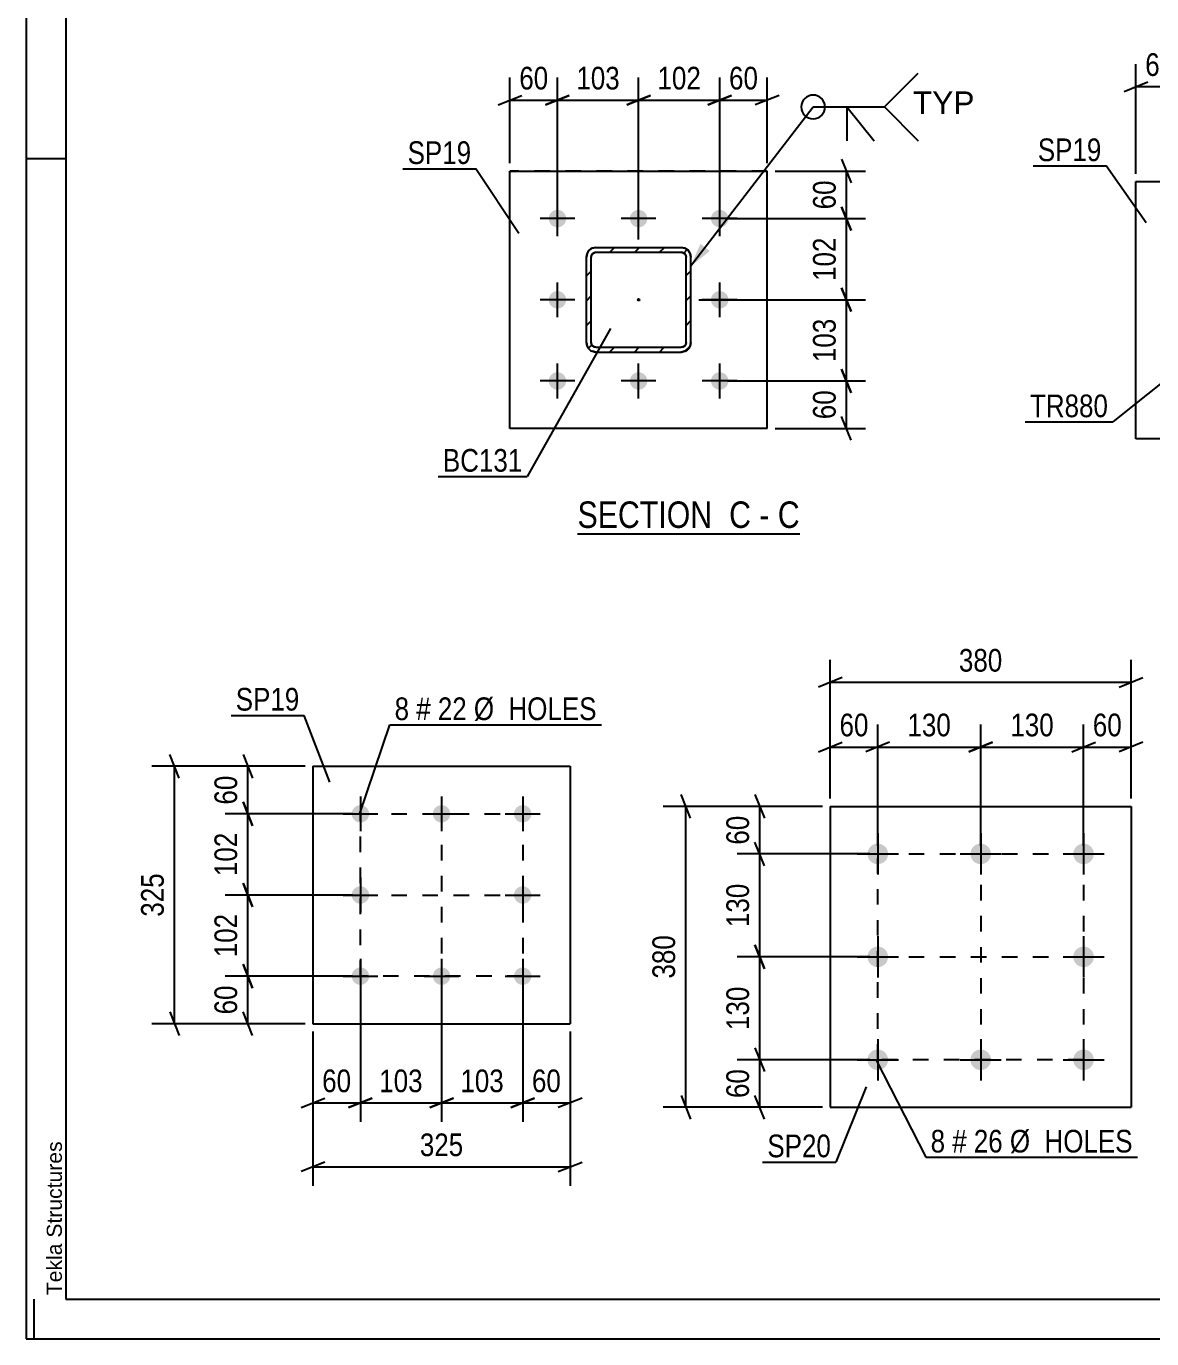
# Model space of a CAD drawing. Header units: millimetres. Extents: x 0 to 841, y 0 to 594.
# Drawn here: x 0 to 142.2, y 0 to 165.8 of the extents above; entities that cross this region are included whole.
import ezdxf

# ---------------------------------------------------------------- set-up
doc = ezdxf.new("R2010")
doc.units = ezdxf.units.MM
doc.linetypes.add('DXK_LINE_DOT2', pattern=[3.9198, 1.9599, -1.9599])
doc.linetypes.add('DXK_LINE_DOT3', pattern=[5.9187, 2.979, -0.9799, 0.9799, -0.9799])
doc.styles.add('Arial', font='ARIAL.TTF', dxfattribs={"height": 0.2})
doc.styles.add('Arial Narrow', font='ARIALN.TTF', dxfattribs={"height": 0.2})

# ---------------------------------------------------------------- blocks, each defined once
blk = doc.blocks.new('Unknown-717033707-1135')
at = {"color": 5, "linetype": 'Continuous'}
for p, q in [((0, 594), (0, 0)), ((5, 589), (5, 5)), ((5, 149), (0, 149)), ((1, 0), (1, 5)), ((5, 5), (836, 5)), ((0, 0), (841, 0))]:
    blk.add_line(p, q, dxfattribs=at)
at = {"color": 174, "linetype": 'Continuous', "style": 'Arial'}
blk.add_text('Tekla Structures', height=1.9102, rotation=90, dxfattribs=at).set_placement((4.5, 5.5))
blk = doc.blocks.new('Unknown-717033707-13 - 4192')
at = {"color": 6, "linetype": 'Continuous'}
blk.add_line((69.65, 101.65), (97.72, 101.65), dxfattribs=at)
at = {"color": 0, "linetype": 'Continuous'}
for points in [[(87.75, 102.4), (87.75, 105.9), (69.65, 105.9), (69.65, 102.4)], [(91.57, 102.4), (91.57, 105.9), (88.8, 105.9), (88.8, 102.4)], [(93.9, 102.4), (93.9, 105.9), (92.62, 105.9), (92.62, 102.4)], [(97.72, 102.4), (97.72, 105.9), (94.95, 105.9), (94.95, 102.4)]]:
    blk.add_wipeout(points, dxfattribs=at)
at = {"color": 7, "linetype": 'Continuous', "style": 'Arial Narrow'}
for s, p in [('SECTION ', (69.65, 102.4)), ('C', (88.8, 102.4)), ('C', (94.95, 102.4)), ('-', (92.62, 102.4))]:
    blk.add_text(s, height=3.34, dxfattribs=at).set_placement(p)
blk = doc.blocks.new('Part-717033707-54329 - 54328')
at = {"color": 2, "linetype": 'Continuous'}
for p, q in [((101.58, 67.23), (101.58, 29.23)), ((101.58, 67.23), (139.58, 67.23)), ((139.58, 67.23), (139.58, 29.23)), ((101.58, 29.23), (139.58, 29.23))]:
    blk.add_line(p, q, dxfattribs=at)
blk = doc.blocks.new('Bolt-717033707-54330 - 54328')
at = {"linetype": 'Continuous'}
for points in [[(107.58, 62.53, -1), (107.58, 59.93, -1)], [(120.58, 62.53, -1), (120.58, 59.93, -1)], [(133.58, 62.53, -1), (133.58, 59.93, -1)], [(107.58, 49.53, -1), (107.58, 46.93, -1)], [(133.58, 49.53, -1), (133.58, 46.93, -1)], [(107.58, 36.53, -1), (107.58, 33.93, -1)], [(120.58, 36.53, -1), (120.58, 33.93, -1)], [(133.58, 36.53, -1), (133.58, 33.93, -1)]]:
    blk.add_hatch(color=1, dxfattribs=at).paths.add_polyline_path(points)
at = {"color": 1, "linetype": 'Continuous'}
for p, q in [((107.58, 63.83), (107.58, 58.63)), ((120.58, 63.83), (120.58, 58.63)), ((133.58, 63.83), (133.58, 58.63)), ((104.98, 61.23), (110.18, 61.23)), ((117.98, 61.23), (123.18, 61.23)), ((130.98, 61.23), (136.18, 61.23)), ((107.58, 50.83), (107.58, 45.63)), ((133.58, 50.83), (133.58, 45.63)), ((104.98, 48.23), (110.18, 48.23)), ((130.98, 48.23), (136.18, 48.23)), ((107.58, 37.83), (107.58, 32.63)), ((120.58, 37.83), (120.58, 32.63)), ((133.58, 37.83), (133.58, 32.63)), ((104.98, 35.23), (110.18, 35.23)), ((117.98, 35.23), (123.18, 35.23)), ((130.98, 35.23), (136.18, 35.23))]:
    blk.add_line(p, q, dxfattribs=at)
blk = doc.blocks.new('Part-717033707-4251 - 4192')
at = {"linetype": 'Continuous'}
h = blk.add_hatch(dxfattribs=at)
h.set_pattern_fill('', scale=0.7, style=0, pattern_type=0)
h.set_pattern_definition([(45, (83.2224, 124.7011), (-1.57154, 1.57154), [])])
h.paths.add_polyline_path([(82.76, 124.61), (83.22, 124.7), (83.61, 124.96), (83.87, 125.35), (83.96, 125.81), (83.96, 136.61), (83.87, 137.07), (83.61, 137.46), (83.22, 137.72), (82.76, 137.81), (71.96, 137.81), (71.5, 137.72), (71.11, 137.46), (70.85, 137.07), (70.76, 136.61), (70.76, 125.81), (70.85, 125.35), (71.11, 124.96), (71.5, 124.7), (71.96, 124.61)])
h.paths.add_polyline_path([(71.96, 125.21), (71.73, 125.26), (71.54, 125.39), (71.41, 125.58), (71.36, 125.81), (71.36, 136.61), (71.41, 136.84), (71.54, 137.03), (71.73, 137.16), (71.96, 137.21), (82.76, 137.21), (82.99, 137.16), (83.19, 137.03), (83.32, 136.84), (83.36, 136.61), (83.36, 125.81), (83.32, 125.58), (83.19, 125.39), (82.99, 125.26), (82.76, 125.21)])
blk.add_hatch(color=30, dxfattribs=at).paths.add_polyline_path([(77.36, 131.11, -1), (77.36, 131.31, -1)])
at = {"color": 7, "linetype": 'DXK_LINE_DOT2'}
for p, q in [((71.5, 137.72), (71.96, 137.81)), ((71.96, 137.81), (82.76, 137.81)), ((82.76, 137.81), (83.22, 137.72)), ((70.76, 136.61), (70.85, 137.07)), ((70.76, 125.81), (70.76, 136.61)), ((71.41, 136.84), (71.36, 136.61)), ((71.36, 125.81), (71.36, 136.61)), ((71.54, 137.03), (71.41, 136.84)), ((71.73, 137.16), (71.54, 137.03)), ((71.96, 137.21), (71.73, 137.16)), ((71.96, 137.21), (82.76, 137.21)), ((82.99, 137.16), (82.76, 137.21)), ((83.19, 137.03), (82.99, 137.16)), ((83.32, 136.84), (83.19, 137.03)), ((83.36, 136.61), (83.32, 136.84)), ((83.36, 125.81), (83.36, 136.61)), ((83.87, 137.07), (83.96, 136.61)), ((83.96, 125.81), (83.96, 136.61)), ((70.85, 125.35), (70.76, 125.81)), ((71.36, 125.81), (71.41, 125.58)), ((71.41, 125.58), (71.54, 125.39)), ((71.96, 124.61), (71.5, 124.7)), ((71.54, 125.39), (71.73, 125.26)), ((71.73, 125.26), (71.96, 125.21)), ((71.96, 125.21), (82.76, 125.21)), ((71.96, 124.61), (82.76, 124.61)), ((82.76, 125.21), (82.99, 125.26)), ((83.22, 124.7), (82.76, 124.61)), ((82.99, 125.26), (83.19, 125.39)), ((83.19, 125.39), (83.32, 125.58)), ((83.32, 125.58), (83.36, 125.81)), ((83.96, 125.81), (83.87, 125.35))]:
    blk.add_line(p, q, dxfattribs=at)
at = {"color": 2, "linetype": 'Continuous'}
for p, q in [((71.96, 137.81), (71.5, 137.72)), ((71.96, 137.81), (82.76, 137.81)), ((83.22, 137.72), (82.76, 137.81)), ((70.85, 137.07), (70.76, 136.61)), ((70.76, 125.81), (70.76, 136.61)), ((71.36, 136.61), (71.41, 136.84)), ((71.36, 125.81), (71.36, 136.61)), ((71.41, 136.84), (71.54, 137.03)), ((71.54, 137.03), (71.73, 137.16)), ((71.73, 137.16), (71.96, 137.21)), ((71.96, 137.21), (82.76, 137.21)), ((82.76, 137.21), (82.99, 137.16)), ((82.99, 137.16), (83.19, 137.03)), ((83.19, 137.03), (83.32, 136.84)), ((83.32, 136.84), (83.36, 136.61)), ((83.36, 125.81), (83.36, 136.61)), ((83.96, 136.61), (83.87, 137.07)), ((83.96, 125.81), (83.96, 136.61)), ((70.76, 125.81), (70.85, 125.35)), ((71.41, 125.58), (71.36, 125.81)), ((71.54, 125.39), (71.41, 125.58)), ((71.5, 124.7), (71.96, 124.61)), ((71.73, 125.26), (71.54, 125.39)), ((71.96, 125.21), (71.73, 125.26)), ((71.96, 125.21), (82.76, 125.21)), ((71.96, 124.61), (82.76, 124.61)), ((82.99, 125.26), (82.76, 125.21)), ((82.76, 124.61), (83.22, 124.7)), ((83.19, 125.39), (82.99, 125.26)), ((83.32, 125.58), (83.19, 125.39)), ((83.36, 125.81), (83.32, 125.58)), ((83.87, 125.35), (83.96, 125.81))]:
    blk.add_line(p, q, dxfattribs=at)
at = {"color": 7, "linetype": 'DXK_LINE_DOT3'}
blk.add_line((77.36, 131.21), (77.36, 131.21), dxfattribs=at)
at = {"color": 30, "linetype": 'DXK_LINE_DOT3'}
blk.add_line((77.36, 131.21), (77.36, 131.21), dxfattribs=at)
at = {"color": 30, "linetype": 'Continuous'}
blk.add_circle((77.36, 131.21), 0.1, dxfattribs=at)
at = {"color": 7, "linetype": 'DXK_LINE_DOT2'}
for centre, start, end in [((71.96, 136.61), 112.5, 157.5), ((82.76, 136.61), 22.5, 67.5), ((71.96, 125.81), 202.5, 247.5), ((82.76, 125.81), 292.5, 337.5)]:
    blk.add_arc(centre, 1.2, start, end, dxfattribs=at)
at = {"color": 2, "linetype": 'Continuous'}
for centre, start, end in [((71.96, 136.61), 112.5, 157.5), ((82.76, 136.61), 22.5, 67.5), ((71.96, 125.81), 202.5, 247.5), ((82.76, 125.81), 292.5, 337.5)]:
    blk.add_arc(centre, 1.2, start, end, dxfattribs=at)
blk = doc.blocks.new('Bolt-717033707-4274 - 4192')
at = {"linetype": 'Continuous'}
for points in [[(67.11, 140.36, -1), (67.11, 142.56, -1)], [(77.36, 140.36, -1), (77.36, 142.56, -1)], [(87.61, 140.36, -1), (87.61, 142.56, -1)], [(67.11, 130.11, -1), (67.11, 132.31, -1)], [(87.61, 130.11, -1), (87.61, 132.31, -1)], [(67.11, 119.86, -1), (67.11, 122.06, -1)], [(77.36, 119.86, -1), (77.36, 122.06, -1)], [(87.61, 119.86, -1), (87.61, 122.06, -1)]]:
    blk.add_hatch(color=1, dxfattribs=at).paths.add_polyline_path(points)
at = {"color": 1, "linetype": 'Continuous'}
for p, q in [((67.11, 139.26), (67.11, 143.66)), ((77.36, 139.26), (77.36, 143.66)), ((87.61, 139.26), (87.61, 143.66)), ((69.31, 141.46), (64.91, 141.46)), ((79.56, 141.46), (75.16, 141.46)), ((89.81, 141.46), (85.41, 141.46)), ((67.11, 129.01), (67.11, 133.41)), ((87.61, 129.01), (87.61, 133.41)), ((69.31, 131.21), (64.91, 131.21)), ((89.81, 131.21), (85.41, 131.21)), ((67.11, 118.76), (67.11, 123.16)), ((77.36, 118.76), (77.36, 123.16)), ((87.61, 118.76), (87.61, 123.16)), ((69.31, 120.96), (64.91, 120.96)), ((79.56, 120.96), (75.16, 120.96)), ((89.81, 120.96), (85.41, 120.96))]:
    blk.add_line(p, q, dxfattribs=at)
blk = doc.blocks.new('Part-717033707-4280 - 4192')
at = {"color": 2, "linetype": 'Continuous'}
for p, q in [((61.11, 147.46), (93.61, 147.46)), ((61.11, 114.96), (61.11, 147.46)), ((93.61, 114.96), (93.61, 147.46)), ((93.61, 114.96), (61.11, 114.96))]:
    blk.add_line(p, q, dxfattribs=at)
at = {"color": 7, "linetype": 'DXK_LINE_DOT2'}
for p, q in [((93.61, 147.46), (61.11, 147.46)), ((93.61, 114.96), (61.11, 114.96))]:
    blk.add_line(p, q, dxfattribs=at)
blk = doc.blocks.new('Part-717033707-4383 - 4329')
at = {"color": 2, "linetype": 'Continuous'}
for p, q in [((140.2, 113.63), (140.2, 146.13)), ((140.2, 146.13), (172.7, 146.13)), ((172.7, 146.13), (172.7, 113.63)), ((172.7, 113.63), (140.2, 113.63))]:
    blk.add_line(p, q, dxfattribs=at)
blk = doc.blocks.new('Bolt-717033707-54267 - 54265')
at = {"linetype": 'Continuous'}
for points in [[(42.22, 67.39, -1), (42.22, 65.19, -1)], [(52.47, 67.39, -1), (52.47, 65.19, -1)], [(62.72, 67.39, -1), (62.72, 65.19, -1)], [(42.22, 57.14, -1), (42.22, 54.94, -1)], [(62.72, 57.14, -1), (62.72, 54.94, -1)], [(42.22, 46.89, -1), (42.22, 44.69, -1)], [(52.47, 46.89, -1), (52.47, 44.69, -1)], [(62.72, 46.89, -1), (62.72, 44.69, -1)]]:
    blk.add_hatch(color=1, dxfattribs=at).paths.add_polyline_path(points)
at = {"color": 1, "linetype": 'Continuous'}
for p, q in [((42.22, 68.49), (42.22, 64.09)), ((52.47, 68.49), (52.47, 64.09)), ((62.72, 68.49), (62.72, 64.09)), ((40.02, 66.29), (44.42, 66.29)), ((50.27, 66.29), (54.67, 66.29)), ((60.52, 66.29), (64.92, 66.29)), ((42.22, 58.24), (42.22, 53.84)), ((62.72, 58.24), (62.72, 53.84)), ((40.02, 56.04), (44.42, 56.04)), ((60.52, 56.04), (64.92, 56.04)), ((42.22, 47.99), (42.22, 43.59)), ((52.47, 47.99), (52.47, 43.59)), ((62.72, 47.99), (62.72, 43.59)), ((40.02, 45.79), (44.42, 45.79)), ((50.27, 45.79), (54.67, 45.79)), ((60.52, 45.79), (64.92, 45.79))]:
    blk.add_line(p, q, dxfattribs=at)
blk = doc.blocks.new('Part-717033707-54266 - 54265')
at = {"color": 2, "linetype": 'Continuous'}
for p, q in [((36.22, 72.29), (36.22, 39.79)), ((36.22, 72.29), (68.72, 72.29)), ((68.72, 72.29), (68.72, 39.79)), ((36.22, 39.79), (68.72, 39.79))]:
    blk.add_line(p, q, dxfattribs=at)
blk = doc.blocks.new('Rectangle-717033707-55274 - 54328')
at = {"color": 1, "linetype": 'DXK_LINE_DOT2'}
blk.add_lwpolyline([(107.58, 61.23), (133.58, 61.23), (133.58, 35.23), (107.58, 35.23), (107.58, 61.23)], close=True, dxfattribs=at)
blk = doc.blocks.new('Rectangle-717033707-55264 - 54265')
at = {"color": 1, "linetype": 'DXK_LINE_DOT2'}
blk.add_lwpolyline([(42.22, 66.29), (62.72, 66.29), (62.72, 45.79), (42.22, 45.79), (42.22, 66.29)], close=True, dxfattribs=at)
blk = doc.blocks.new('Line-717033707-55298 - 54328')
at = {"color": 1, "linetype": 'DXK_LINE_DOT2'}
blk.add_line((107.58, 48.23), (133.58, 48.23), dxfattribs=at)
blk = doc.blocks.new('Line-717033707-55284 - 54265')
at = {"color": 1, "linetype": 'DXK_LINE_DOT2'}
blk.add_line((42.22, 56.04), (62.72, 56.04), dxfattribs=at)
blk = doc.blocks.new('Line-717033707-55305 - 54328')
at = {"color": 1, "linetype": 'DXK_LINE_DOT2'}
blk.add_line((120.58, 61.23), (120.58, 35.23), dxfattribs=at)
blk = doc.blocks.new('Line-717033707-55291 - 54265')
at = {"color": 1, "linetype": 'DXK_LINE_DOT2'}
blk.add_line((52.47, 66.29), (52.47, 45.79), dxfattribs=at)
blk = doc.blocks.new('StraightDimension-717033707-54564 - 54328')
at = {"color": 7, "linetype": 'Continuous'}
for p, q in [((92.06, 68.73), (93.26, 65.73)), ((100.58, 67.23), (89.81, 67.23)), ((92.66, 61.23), (92.66, 67.23)), ((93.26, 59.73), (92.06, 62.73)), ((106.58, 61.23), (89.81, 61.23))]:
    blk.add_line(p, q, dxfattribs=at)
at = {"color": 0}
blk.add_wipeout([(91.91, 66.66), (87.71, 66.66), (87.71, 61.8), (91.91, 61.8)], dxfattribs=at)
at = {"color": 3, "style": 'Arial Narrow'}
blk.add_text('60', height=2.863, rotation=90.0002, dxfattribs=at).set_placement((91.31, 62.4))
blk = doc.blocks.new('StraightDimension-717033707-54565 - 54328')
at = {"color": 7, "linetype": 'Continuous'}
for p, q in [((93.26, 59.73), (92.06, 62.73)), ((106.58, 61.23), (89.81, 61.23)), ((92.66, 48.23), (92.66, 61.23)), ((92.06, 49.73), (93.26, 46.73)), ((106.58, 48.23), (89.81, 48.23))]:
    blk.add_line(p, q, dxfattribs=at)
at = {"color": 0}
blk.add_wipeout([(91.91, 58.07), (87.71, 58.07), (87.71, 51.39), (91.91, 51.39)], dxfattribs=at)
at = {"color": 3, "style": 'Arial Narrow'}
blk.add_text('130', height=2.863, rotation=90.0002, dxfattribs=at).set_placement((91.31, 51.99))
blk = doc.blocks.new('StraightDimension-717033707-54566 - 54328')
at = {"color": 7, "linetype": 'Continuous'}
for p, q in [((93.26, 46.73), (92.06, 49.73)), ((106.58, 48.23), (89.81, 48.23)), ((92.66, 35.23), (92.66, 48.23)), ((92.06, 36.73), (93.26, 33.73)), ((106.58, 35.23), (89.81, 35.23))]:
    blk.add_line(p, q, dxfattribs=at)
at = {"color": 0}
blk.add_wipeout([(91.91, 45.07), (87.71, 45.07), (87.71, 38.39), (91.91, 38.39)], dxfattribs=at)
at = {"color": 3, "style": 'Arial Narrow'}
blk.add_text('130', height=2.863, rotation=90.0002, dxfattribs=at).set_placement((91.31, 38.99))
blk = doc.blocks.new('StraightDimension-717033707-54567 - 54328')
at = {"color": 7, "linetype": 'Continuous'}
for p, q in [((92.06, 36.73), (93.26, 33.73)), ((106.58, 35.23), (89.81, 35.23)), ((92.66, 29.23), (92.66, 35.23)), ((93.26, 27.73), (92.06, 30.73)), ((100.58, 29.23), (89.81, 29.23))]:
    blk.add_line(p, q, dxfattribs=at)
at = {"color": 0}
blk.add_wipeout([(91.91, 34.66), (87.71, 34.66), (87.71, 29.8), (91.91, 29.8)], dxfattribs=at)
at = {"color": 3, "style": 'Arial Narrow'}
blk.add_text('60', height=2.863, rotation=90.0002, dxfattribs=at).set_placement((91.31, 30.4))
blk = doc.blocks.new('StraightDimension-717033707-54580 - 54328')
at = {"color": 7, "linetype": 'Continuous'}
for p, q in [((83.92, 65.73), (82.72, 68.73)), ((100.58, 67.23), (80.47, 67.23)), ((83.32, 29.23), (83.32, 67.23)), ((82.72, 30.73), (83.92, 27.73)), ((100.58, 29.23), (80.47, 29.23))]:
    blk.add_line(p, q, dxfattribs=at)
at = {"color": 0}
blk.add_wipeout([(82.57, 51.57), (78.37, 51.57), (78.37, 44.89), (82.57, 44.89)], dxfattribs=at)
at = {"color": 3, "style": 'Arial Narrow'}
blk.add_text('380', height=2.863, rotation=90.0002, dxfattribs=at).set_placement((81.97, 45.49))
blk = doc.blocks.new('StraightDimension-717033707-54584 - 54328')
at = {"color": 7, "linetype": 'Continuous'}
for p, q in [((133.58, 62.23), (133.58, 77.58)), ((139.58, 68.23), (139.58, 77.58)), ((132.08, 74.13), (135.08, 75.33)), ((133.58, 74.73), (139.58, 74.73)), ((141.08, 75.33), (138.08, 74.13))]:
    blk.add_line(p, q, dxfattribs=at)
at = {"color": 0}
blk.add_wipeout([(139, 75.48), (139, 79.68), (134.15, 79.68), (134.15, 75.48)], dxfattribs=at)
at = {"color": 3, "style": 'Arial Narrow'}
blk.add_text('60', height=2.863, dxfattribs=at).set_placement((134.75, 76.08))
blk = doc.blocks.new('StraightDimension-717033707-54585 - 54328')
at = {"color": 7, "linetype": 'Continuous'}
for p, q in [((120.58, 62.23), (120.58, 77.58)), ((133.58, 62.23), (133.58, 77.58)), ((122.08, 75.33), (119.08, 74.13)), ((120.58, 74.73), (133.58, 74.73)), ((132.08, 74.13), (135.08, 75.33))]:
    blk.add_line(p, q, dxfattribs=at)
at = {"color": 0}
blk.add_wipeout([(130.42, 75.48), (130.42, 79.68), (123.73, 79.68), (123.73, 75.48)], dxfattribs=at)
at = {"color": 3, "style": 'Arial Narrow'}
blk.add_text('130', height=2.863, dxfattribs=at).set_placement((124.33, 76.08))
blk = doc.blocks.new('StraightDimension-717033707-54586 - 54328')
at = {"color": 7, "linetype": 'Continuous'}
for p, q in [((107.58, 62.23), (107.58, 77.58)), ((120.58, 62.23), (120.58, 77.58)), ((109.08, 75.33), (106.08, 74.13)), ((107.58, 74.73), (120.58, 74.73)), ((119.08, 74.13), (122.08, 75.33))]:
    blk.add_line(p, q, dxfattribs=at)
at = {"color": 0}
blk.add_wipeout([(117.42, 75.48), (117.42, 79.68), (110.73, 79.68), (110.73, 75.48)], dxfattribs=at)
at = {"color": 3, "style": 'Arial Narrow'}
blk.add_text('130', height=2.863, dxfattribs=at).set_placement((111.33, 76.08))
blk = doc.blocks.new('StraightDimension-717033707-54587 - 54328')
at = {"color": 7, "linetype": 'Continuous'}
for p, q in [((101.58, 68.23), (101.58, 77.58)), ((107.58, 62.23), (107.58, 77.58)), ((100.08, 74.13), (103.08, 75.33)), ((101.58, 74.73), (107.58, 74.73)), ((109.08, 75.33), (106.08, 74.13))]:
    blk.add_line(p, q, dxfattribs=at)
at = {"color": 0}
blk.add_wipeout([(107, 75.48), (107, 79.68), (102.15, 79.68), (102.15, 75.48)], dxfattribs=at)
at = {"color": 3, "style": 'Arial Narrow'}
blk.add_text('60', height=2.863, dxfattribs=at).set_placement((102.75, 76.08))
blk = doc.blocks.new('StraightDimension-717033707-54600 - 54328')
at = {"color": 7, "linetype": 'Continuous'}
for p, q in [((101.58, 68.23), (101.58, 85.75)), ((139.58, 68.23), (139.58, 85.75)), ((103.08, 83.5), (100.08, 82.3)), ((101.58, 82.9), (139.58, 82.9)), ((138.08, 82.3), (141.08, 83.5))]:
    blk.add_line(p, q, dxfattribs=at)
at = {"color": 0}
blk.add_wipeout([(123.92, 83.65), (123.92, 87.85), (117.23, 87.85), (117.23, 83.65)], dxfattribs=at)
at = {"color": 3, "style": 'Arial Narrow'}
blk.add_text('380', height=2.863, dxfattribs=at).set_placement((117.83, 84.25))
blk = doc.blocks.new('StraightDimension-717033707-53362 - 4192')
at = {"color": 7, "linetype": 'Continuous'}
for p, q in [((77.36, 138.81), (77.36, 159.27)), ((87.61, 142.46), (87.61, 159.27)), ((75.86, 155.82), (78.86, 157.02)), ((77.36, 156.42), (87.61, 156.42)), ((89.11, 157.02), (86.11, 155.82))]:
    blk.add_line(p, q, dxfattribs=at)
at = {"color": 0}
blk.add_wipeout([(85.83, 157.17), (85.83, 161.37), (79.15, 161.37), (79.15, 157.17)], dxfattribs=at)
at = {"color": 3, "style": 'Arial Narrow'}
blk.add_text('102', height=2.863, dxfattribs=at).set_placement((79.75, 157.77))
blk = doc.blocks.new('StraightDimension-717033707-53364 - 4192')
at = {"color": 7, "linetype": 'Continuous'}
for p, q in [((61.11, 148.46), (61.11, 159.27)), ((67.11, 142.46), (67.11, 159.27)), ((59.61, 155.82), (62.61, 157.02)), ((61.11, 156.42), (67.11, 156.42)), ((68.61, 157.02), (65.61, 155.82))]:
    blk.add_line(p, q, dxfattribs=at)
at = {"color": 0}
blk.add_wipeout([(66.54, 157.17), (66.54, 161.37), (61.69, 161.37), (61.69, 157.17)], dxfattribs=at)
at = {"color": 3, "style": 'Arial Narrow'}
blk.add_text('60', height=2.863, dxfattribs=at).set_placement((62.29, 157.77))
blk = doc.blocks.new('StraightDimension-717033707-53361 - 4192')
at = {"color": 7, "linetype": 'Continuous'}
for p, q in [((87.61, 142.46), (87.61, 159.27)), ((93.61, 148.46), (93.61, 159.27)), ((86.11, 155.82), (89.11, 157.02)), ((87.61, 156.42), (93.61, 156.42)), ((95.11, 157.02), (92.11, 155.82))]:
    blk.add_line(p, q, dxfattribs=at)
at = {"color": 0}
blk.add_wipeout([(93.04, 157.17), (93.04, 161.37), (88.19, 161.37), (88.19, 157.17)], dxfattribs=at)
at = {"color": 3, "style": 'Arial Narrow'}
blk.add_text('60', height=2.863, dxfattribs=at).set_placement((88.79, 157.77))
blk = doc.blocks.new('StraightDimension-717033707-53363 - 4192')
at = {"color": 7, "linetype": 'Continuous'}
for p, q in [((67.11, 142.46), (67.11, 159.27)), ((77.36, 138.81), (77.36, 159.27)), ((65.61, 155.82), (68.61, 157.02)), ((67.11, 156.42), (77.36, 156.42)), ((78.86, 157.02), (75.86, 155.82))]:
    blk.add_line(p, q, dxfattribs=at)
at = {"color": 0}
blk.add_wipeout([(75.58, 157.17), (75.58, 161.37), (68.9, 161.37), (68.9, 157.17)], dxfattribs=at)
at = {"color": 3, "style": 'Arial Narrow'}
blk.add_text('103', height=2.863, dxfattribs=at).set_placement((69.5, 157.77))
blk = doc.blocks.new('StraightDimension-717033707-53408 - 4192')
at = {"color": 7, "linetype": 'Continuous'}
for p, q in [((103.01, 148.96), (104.21, 145.96)), ((94.61, 147.46), (106.01, 147.46)), ((103.61, 141.46), (103.61, 147.46)), ((104.21, 139.96), (103.01, 142.96)), ((88.61, 141.46), (106.01, 141.46))]:
    blk.add_line(p, q, dxfattribs=at)
at = {"color": 0}
blk.add_wipeout([(102.86, 146.89), (98.66, 146.89), (98.66, 142.03), (102.86, 142.03)], dxfattribs=at)
at = {"color": 3, "style": 'Arial Narrow'}
blk.add_text('60', height=2.863, rotation=90.0002, dxfattribs=at).set_placement((102.26, 142.63))
blk = doc.blocks.new('StraightDimension-717033707-53409 - 4192')
at = {"color": 7, "linetype": 'Continuous'}
for p, q in [((103.01, 142.96), (104.21, 139.96)), ((88.61, 141.46), (106.01, 141.46)), ((103.61, 131.21), (103.61, 141.46)), ((104.21, 129.71), (103.01, 132.71)), ((84.96, 131.21), (106.01, 131.21))]:
    blk.add_line(p, q, dxfattribs=at)
at = {"color": 0}
blk.add_wipeout([(102.86, 139.68), (98.66, 139.68), (98.66, 132.99), (102.86, 132.99)], dxfattribs=at)
at = {"color": 3, "style": 'Arial Narrow'}
blk.add_text('102', height=2.863, rotation=90.0002, dxfattribs=at).set_placement((102.26, 133.59))
blk = doc.blocks.new('StraightDimension-717033707-53410 - 4192')
at = {"color": 7, "linetype": 'Continuous'}
for p, q in [((103.01, 132.71), (104.21, 129.71)), ((84.96, 131.21), (106.01, 131.21)), ((103.61, 120.96), (103.61, 131.21)), ((104.21, 119.46), (103.01, 122.46)), ((88.61, 120.96), (106.01, 120.96))]:
    blk.add_line(p, q, dxfattribs=at)
at = {"color": 0}
blk.add_wipeout([(102.86, 129.43), (98.66, 129.43), (98.66, 122.74), (102.86, 122.74)], dxfattribs=at)
at = {"color": 3, "style": 'Arial Narrow'}
blk.add_text('103', height=2.863, rotation=90.0002, dxfattribs=at).set_placement((102.26, 123.34))
blk = doc.blocks.new('StraightDimension-717033707-53411 - 4192')
at = {"color": 7, "linetype": 'Continuous'}
for p, q in [((103.01, 122.46), (104.21, 119.46)), ((88.61, 120.96), (106.01, 120.96)), ((103.61, 114.96), (103.61, 120.96)), ((104.21, 113.46), (103.01, 116.46)), ((94.61, 114.96), (106.01, 114.96))]:
    blk.add_line(p, q, dxfattribs=at)
at = {"color": 0}
blk.add_wipeout([(102.86, 120.39), (98.66, 120.39), (98.66, 115.53), (102.86, 115.53)], dxfattribs=at)
at = {"color": 3, "style": 'Arial Narrow'}
blk.add_text('60', height=2.863, rotation=90.0002, dxfattribs=at).set_placement((102.26, 116.13))
blk = doc.blocks.new('StraightDimension-717033707-53277 - 4329')
at = {"color": 7, "linetype": 'Continuous'}
for p, q in [((140.2, 147.13), (140.2, 160.98)), ((146.2, 141.13), (146.2, 160.98)), ((138.7, 157.53), (141.7, 158.73)), ((140.2, 158.13), (146.2, 158.13)), ((147.7, 158.73), (144.7, 157.53))]:
    blk.add_line(p, q, dxfattribs=at)
at = {"color": 0}
blk.add_wipeout([(145.62, 158.88), (145.62, 163.08), (140.77, 163.08), (140.77, 158.88)], dxfattribs=at)
at = {"color": 3, "style": 'Arial Narrow'}
blk.add_text('60', height=2.863, dxfattribs=at).set_placement((141.37, 159.48))
blk = doc.blocks.new('StraightDimension-717033707-54476 - 54265')
at = {"color": 7, "linetype": 'Continuous'}
for p, q in [((27.39, 73.79), (28.59, 70.79)), ((35.22, 72.29), (25.14, 72.29)), ((27.99, 66.29), (27.99, 72.29)), ((28.59, 64.79), (27.39, 67.79)), ((41.22, 66.29), (25.14, 66.29))]:
    blk.add_line(p, q, dxfattribs=at)
at = {"color": 0}
blk.add_wipeout([(27.24, 71.72), (23.04, 71.72), (23.04, 66.86), (27.24, 66.86)], dxfattribs=at)
at = {"color": 3, "style": 'Arial Narrow'}
blk.add_text('60', height=2.863, rotation=90.0002, dxfattribs=at).set_placement((26.64, 67.46))
blk = doc.blocks.new('StraightDimension-717033707-54477 - 54265')
at = {"color": 7, "linetype": 'Continuous'}
for p, q in [((27.39, 67.79), (28.59, 64.79)), ((41.22, 66.29), (25.14, 66.29)), ((27.99, 56.04), (27.99, 66.29)), ((28.59, 54.54), (27.39, 57.54)), ((41.22, 56.04), (25.14, 56.04))]:
    blk.add_line(p, q, dxfattribs=at)
at = {"color": 0}
blk.add_wipeout([(27.24, 64.51), (23.04, 64.51), (23.04, 57.83), (27.24, 57.83)], dxfattribs=at)
at = {"color": 3, "style": 'Arial Narrow'}
blk.add_text('102', height=2.863, rotation=90.0002, dxfattribs=at).set_placement((26.64, 58.43))
blk = doc.blocks.new('StraightDimension-717033707-54478 - 54265')
at = {"color": 7, "linetype": 'Continuous'}
for p, q in [((27.39, 57.54), (28.59, 54.54)), ((41.22, 56.04), (25.14, 56.04)), ((27.99, 45.79), (27.99, 56.04)), ((28.59, 44.29), (27.39, 47.29)), ((41.22, 45.79), (25.14, 45.79))]:
    blk.add_line(p, q, dxfattribs=at)
at = {"color": 0}
blk.add_wipeout([(27.24, 54.26), (23.04, 54.26), (23.04, 47.58), (27.24, 47.58)], dxfattribs=at)
at = {"color": 3, "style": 'Arial Narrow'}
blk.add_text('102', height=2.863, rotation=90.0002, dxfattribs=at).set_placement((26.64, 48.18))
blk = doc.blocks.new('StraightDimension-717033707-54479 - 54265')
at = {"color": 7, "linetype": 'Continuous'}
for p, q in [((27.39, 47.29), (28.59, 44.29)), ((41.22, 45.79), (25.14, 45.79)), ((27.99, 39.79), (27.99, 45.79)), ((35.22, 39.79), (25.14, 39.79)), ((28.59, 38.29), (27.39, 41.29))]:
    blk.add_line(p, q, dxfattribs=at)
at = {"color": 0}
blk.add_wipeout([(27.24, 45.22), (23.04, 45.22), (23.04, 40.36), (27.24, 40.36)], dxfattribs=at)
at = {"color": 3, "style": 'Arial Narrow'}
blk.add_text('60', height=2.863, rotation=90.0002, dxfattribs=at).set_placement((26.64, 40.96))
blk = doc.blocks.new('StraightDimension-717033707-54492 - 54265')
at = {"color": 7, "linetype": 'Continuous'}
for p, q in [((19.32, 70.79), (18.12, 73.79)), ((35.22, 72.29), (15.87, 72.29)), ((18.72, 39.79), (18.72, 72.29)), ((35.22, 39.79), (15.87, 39.79)), ((18.12, 41.29), (19.32, 38.29))]:
    blk.add_line(p, q, dxfattribs=at)
at = {"color": 0}
blk.add_wipeout([(17.97, 59.38), (13.77, 59.38), (13.77, 52.7), (17.97, 52.7)], dxfattribs=at)
at = {"color": 3, "style": 'Arial Narrow'}
blk.add_text('325', height=2.863, rotation=90.0002, dxfattribs=at).set_placement((17.37, 53.3))
blk = doc.blocks.new('StraightDimension-717033707-54496 - 54265')
at = {"color": 7, "linetype": 'Continuous'}
for p, q in [((62.72, 44.79), (62.72, 27.39)), ((68.72, 38.79), (68.72, 27.39)), ((61.22, 29.19), (64.22, 30.39)), ((70.22, 30.39), (67.22, 29.19)), ((62.72, 29.79), (68.72, 29.79))]:
    blk.add_line(p, q, dxfattribs=at)
at = {"color": 0}
blk.add_wipeout([(68.15, 30.54), (68.15, 34.74), (63.29, 34.74), (63.29, 30.54)], dxfattribs=at)
at = {"color": 3, "style": 'Arial Narrow'}
blk.add_text('60', height=2.863, dxfattribs=at).set_placement((63.89, 31.14))
blk = doc.blocks.new('StraightDimension-717033707-54497 - 54265')
at = {"color": 7, "linetype": 'Continuous'}
for p, q in [((52.47, 44.79), (52.47, 27.39)), ((62.72, 44.79), (62.72, 27.39)), ((50.97, 29.19), (53.97, 30.39)), ((64.22, 30.39), (61.22, 29.19)), ((52.47, 29.79), (62.72, 29.79))]:
    blk.add_line(p, q, dxfattribs=at)
at = {"color": 0}
blk.add_wipeout([(60.94, 30.54), (60.94, 34.74), (54.25, 34.74), (54.25, 30.54)], dxfattribs=at)
at = {"color": 3, "style": 'Arial Narrow'}
blk.add_text('103', height=2.863, dxfattribs=at).set_placement((54.85, 31.14))
blk = doc.blocks.new('StraightDimension-717033707-54498 - 54265')
at = {"color": 7, "linetype": 'Continuous'}
for p, q in [((42.22, 44.79), (42.22, 27.39)), ((52.47, 44.79), (52.47, 27.39)), ((40.72, 29.19), (43.72, 30.39)), ((53.97, 30.39), (50.97, 29.19)), ((42.22, 29.79), (52.47, 29.79))]:
    blk.add_line(p, q, dxfattribs=at)
at = {"color": 0}
blk.add_wipeout([(50.69, 30.54), (50.69, 34.74), (44, 34.74), (44, 30.54)], dxfattribs=at)
at = {"color": 3, "style": 'Arial Narrow'}
blk.add_text('103', height=2.863, dxfattribs=at).set_placement((44.6, 31.14))
blk = doc.blocks.new('StraightDimension-717033707-54499 - 54265')
at = {"color": 7, "linetype": 'Continuous'}
for p, q in [((42.22, 44.79), (42.22, 27.39)), ((36.22, 38.79), (36.22, 27.39)), ((34.72, 29.19), (37.72, 30.39)), ((43.72, 30.39), (40.72, 29.19)), ((36.22, 29.79), (42.22, 29.79))]:
    blk.add_line(p, q, dxfattribs=at)
at = {"color": 0}
blk.add_wipeout([(41.65, 30.54), (41.65, 34.74), (36.79, 34.74), (36.79, 30.54)], dxfattribs=at)
at = {"color": 3, "style": 'Arial Narrow'}
blk.add_text('60', height=2.863, dxfattribs=at).set_placement((37.39, 31.14))
blk = doc.blocks.new('StraightDimension-717033707-54512 - 54265')
at = {"color": 7, "linetype": 'Continuous'}
for p, q in [((36.22, 38.79), (36.22, 19.31)), ((68.72, 38.79), (68.72, 19.31)), ((37.72, 22.31), (34.72, 21.11)), ((36.22, 21.71), (68.72, 21.71)), ((67.22, 21.11), (70.22, 22.31))]:
    blk.add_line(p, q, dxfattribs=at)
at = {"color": 0}
blk.add_wipeout([(55.81, 22.46), (55.81, 26.66), (49.13, 26.66), (49.13, 22.46)], dxfattribs=at)
at = {"color": 3, "style": 'Arial Narrow'}
blk.add_text('325', height=2.863, dxfattribs=at).set_placement((49.73, 23.06))
blk = doc.blocks.new('Mark-717033707-54676 - 54328')
at = {"color": 0}
blk.add_wipeout([(101.66, 22.92), (101.66, 25.92), (93.63, 25.92), (93.63, 22.92)], dxfattribs=at)
blk.add_wipeout([(101.66, 22.92), (101.66, 25.92), (93.63, 25.92), (93.63, 22.92)], dxfattribs=at)
at = {"color": 30, "linetype": 'Continuous'}
for p in [(106.11, 31.8), (93.03, 22.32)]:
    blk.add_line(p, (102.26, 22.32), dxfattribs=at)
at = {"color": 3, "style": 'Arial Narrow'}
blk.add_text('SP20', height=2.863, dxfattribs=at).set_placement((93.63, 22.92))
blk = doc.blocks.new('Mark-717033707-54679 - 54328')
at = {"color": 0}
for points in [[(116.09, 23.52), (116.09, 26.52), (114.26, 26.52), (114.26, 23.52)], [(118.81, 23.52), (118.81, 26.52), (116.99, 26.52), (116.99, 23.52)], [(123.37, 23.52), (123.37, 26.52), (119.71, 26.52), (119.71, 23.52)], [(139.8, 23.52), (139.8, 26.52), (124.27, 26.52), (124.27, 23.52)]]:
    blk.add_wipeout(points, dxfattribs=at)
for points in [[(116.09, 23.52), (116.09, 26.52), (114.26, 26.52), (114.26, 23.52)], [(118.81, 23.52), (118.81, 26.52), (116.99, 26.52), (116.99, 23.52)], [(123.37, 23.52), (123.37, 26.52), (119.71, 26.52), (119.71, 23.52)], [(139.8, 23.52), (139.8, 26.52), (124.27, 26.52), (124.27, 23.52)]]:
    blk.add_wipeout(points, dxfattribs=at)
at = {"color": 7, "linetype": 'Continuous'}
for p, q in [((107.37, 35.2), (113.66, 22.92)), ((113.66, 22.92), (140.4, 22.92))]:
    blk.add_line(p, q, dxfattribs=at)
at = {"color": 3, "style": 'Arial Narrow'}
for s, height, p in [('8', 2.86, (114.26, 23.52)), ('#', 2.86, (116.99, 23.52)), ('26', 2.863, (119.71, 23.52)), ('Ø  HOLES', 2.863, (124.27, 23.52))]:
    blk.add_text(s, height=height, dxfattribs=at).set_placement(p)
blk = doc.blocks.new('Mark-717033707-4247 - 4192')
at = {"color": 0}
blk.add_wipeout([(62.69, 109.5), (62.69, 112.5), (52.64, 112.5), (52.64, 109.5)], dxfattribs=at)
blk.add_wipeout([(62.69, 109.5), (62.69, 112.5), (52.64, 112.5), (52.64, 109.5)], dxfattribs=at)
at = {"color": 30, "linetype": 'Continuous'}
for p in [(73.82, 127.57), (52.04, 108.9)]:
    blk.add_line(p, (63.29, 108.9), dxfattribs=at)
at = {"color": 3, "style": 'Arial Narrow'}
blk.add_text('BC131', height=2.863, dxfattribs=at).set_placement((52.64, 109.5))
blk = doc.blocks.new('WeldMark-717033707-4314 - 4192')
at = {"linetype": 'Continuous'}
blk.add_hatch(color=30, dxfattribs=at).paths.add_polyline_path([(86.36, 137.36), (83.94, 135.44), (85.17, 138.28)])
at = {"color": 30, "linetype": 'Continuous'}
for p, q in [((83.94, 135.44), (99.41, 155.56)), ((99.41, 155.56), (108.41, 155.56))]:
    blk.add_line(p, q, dxfattribs=at)
at = {"color": 3, "linetype": 'Continuous'}
for q in [(107.12, 151.27), (103.69, 151.27)]:
    blk.add_line((103.69, 155.56), q, dxfattribs=at)
for start, end in [(90, 270), (270, 90)]:
    blk.add_arc((99.41, 155.56), 1.5, start, end, dxfattribs=at)
at = {"color": 0, "linetype": 'Continuous'}
blk.add_wipeout([(119.78, 154.66), (119.78, 157.66), (112.01, 157.66), (112.01, 154.66)], dxfattribs=at)
blk.add_wipeout([(119.78, 154.66), (119.78, 157.66), (112.01, 157.66), (112.01, 154.66)], dxfattribs=at)
at = {"color": 3, "linetype": 'Continuous'}
for q in [(112.69, 159.84), (112.69, 151.27)]:
    blk.add_line((108.41, 155.56), q, dxfattribs=at)
at = {"color": 3, "linetype": 'Continuous', "style": 'Arial'}
blk.add_text('TYP', height=2.865, dxfattribs=at).set_placement((112.01, 154.66))
blk = doc.blocks.new('Mark-717033707-4276 - 4192')
at = {"color": 0}
blk.add_wipeout([(56.22, 148.36), (56.22, 151.36), (48.18, 151.36), (48.18, 148.36)], dxfattribs=at)
blk.add_wipeout([(56.22, 148.36), (56.22, 151.36), (48.18, 151.36), (48.18, 148.36)], dxfattribs=at)
at = {"color": 30, "linetype": 'Continuous'}
for p in [(47.58, 147.76), (62.23, 139.6)]:
    blk.add_line(p, (56.82, 147.76), dxfattribs=at)
at = {"color": 3, "style": 'Arial Narrow'}
blk.add_text('SP19', height=2.863, dxfattribs=at).set_placement((48.18, 148.36))
blk = doc.blocks.new('Mark-717033707-4374 - 4329')
at = {"color": 0}
blk.add_wipeout([(136.68, 116.38), (136.68, 119.38), (126.81, 119.38), (126.81, 116.38)], dxfattribs=at)
blk.add_wipeout([(136.68, 116.38), (136.68, 119.38), (126.81, 119.38), (126.81, 116.38)], dxfattribs=at)
at = {"color": 30, "linetype": 'Continuous'}
for p in [(154.47, 129.6), (126.21, 115.78)]:
    blk.add_line(p, (137.28, 115.78), dxfattribs=at)
at = {"color": 3, "style": 'Arial Narrow'}
blk.add_text('TR880', height=2.863, dxfattribs=at).set_placement((126.81, 116.38))
blk = doc.blocks.new('Mark-717033707-4379 - 4329')
at = {"color": 0}
blk.add_wipeout([(135.84, 148.72), (135.84, 151.72), (127.8, 151.72), (127.8, 148.72)], dxfattribs=at)
blk.add_wipeout([(135.84, 148.72), (135.84, 151.72), (127.8, 151.72), (127.8, 148.72)], dxfattribs=at)
at = {"color": 30, "linetype": 'Continuous'}
for p in [(127.2, 148.12), (141.49, 140.93)]:
    blk.add_line(p, (136.44, 148.12), dxfattribs=at)
at = {"color": 3, "style": 'Arial Narrow'}
blk.add_text('SP19', height=2.863, dxfattribs=at).set_placement((127.8, 148.72))
blk = doc.blocks.new('Mark-717033707-54660 - 54265')
at = {"color": 0}
for points in [[(48.37, 78.13), (48.37, 81.13), (46.54, 81.13), (46.54, 78.13)], [(51.1, 78.13), (51.1, 81.13), (49.27, 81.13), (49.27, 78.13)], [(55.65, 78.13), (55.65, 81.13), (52, 81.13), (52, 78.13)], [(72.08, 78.13), (72.08, 81.13), (56.55, 81.13), (56.55, 78.13)]]:
    blk.add_wipeout(points, dxfattribs=at)
for points in [[(48.37, 78.13), (48.37, 81.13), (46.54, 81.13), (46.54, 78.13)], [(51.1, 78.13), (51.1, 81.13), (49.27, 81.13), (49.27, 78.13)], [(55.65, 78.13), (55.65, 81.13), (52, 81.13), (52, 78.13)], [(72.08, 78.13), (72.08, 81.13), (56.55, 81.13), (56.55, 78.13)]]:
    blk.add_wipeout(points, dxfattribs=at)
at = {"color": 7, "linetype": 'Continuous'}
for p, q in [((42.09, 66.22), (45.94, 77.53)), ((45.94, 77.53), (72.68, 77.53))]:
    blk.add_line(p, q, dxfattribs=at)
at = {"color": 3, "style": 'Arial Narrow'}
for s, height, p in [('8', 2.86, (46.54, 78.13)), ('#', 2.86, (49.27, 78.13)), ('22', 2.863, (52, 78.13)), ('Ø  HOLES', 2.863, (56.55, 78.13))]:
    blk.add_text(s, height=height, dxfattribs=at).set_placement(p)
blk = doc.blocks.new('Mark-717033707-55251 - 54265')
at = {"color": 0}
blk.add_wipeout([(34.51, 79.33), (34.51, 82.33), (26.47, 82.33), (26.47, 79.33)], dxfattribs=at)
blk.add_wipeout([(34.51, 79.33), (34.51, 82.33), (26.47, 82.33), (26.47, 79.33)], dxfattribs=at)
at = {"color": 30, "linetype": 'Continuous'}
for p in [(25.87, 78.73), (38.34, 70.29)]:
    blk.add_line(p, (35.11, 78.73), dxfattribs=at)
at = {"color": 3, "style": 'Arial Narrow'}
blk.add_text('SP19', height=2.863, dxfattribs=at).set_placement((26.47, 79.33))

msp = doc.modelspace()

# ---------------------------------------------------------------- block references
for name in ['Unknown-717033707-1135', 'Part-717033707-4280 - 4192', 'Part-717033707-4383 - 4329', 'Bolt-717033707-4274 - 4192', 'Part-717033707-4251 - 4192', 'Part-717033707-54266 - 54265', 'Bolt-717033707-54267 - 54265', 'Part-717033707-54329 - 54328', 'Rectangle-717033707-55264 - 54265', 'Line-717033707-55291 - 54265', 'Bolt-717033707-54330 - 54328', 'Rectangle-717033707-55274 - 54328', 'Line-717033707-55305 - 54328', 'Line-717033707-55284 - 54265', 'Line-717033707-55298 - 54328']:
    msp.add_blockref(name, (0, 0))

# ---------------------------------------------------------------- next in the draw order: block references
for name in ['StraightDimension-717033707-53277 - 4329', 'StraightDimension-717033707-53364 - 4192', 'StraightDimension-717033707-53362 - 4192', 'Mark-717033707-4374 - 4329', 'Mark-717033707-4247 - 4192', 'Unknown-717033707-13 - 4192', 'Mark-717033707-54660 - 54265', 'StraightDimension-717033707-54584 - 54328', 'StraightDimension-717033707-54476 - 54265', 'StraightDimension-717033707-54564 - 54328', 'StraightDimension-717033707-54496 - 54265']:
    msp.add_blockref(name, (0, 0))

# ---------------------------------------------------------------- next in the draw order: block references
for name in ['StraightDimension-717033707-53363 - 4192', 'StraightDimension-717033707-53361 - 4192', 'Mark-717033707-4276 - 4192', 'Mark-717033707-4379 - 4329', 'StraightDimension-717033707-54585 - 54328', 'StraightDimension-717033707-54477 - 54265', 'StraightDimension-717033707-54565 - 54328', 'StraightDimension-717033707-54497 - 54265']:
    msp.add_blockref(name, (0, 0))

# ---------------------------------------------------------------- next in the draw order: block references
for name in ['StraightDimension-717033707-53408 - 4192', 'StraightDimension-717033707-54586 - 54328', 'StraightDimension-717033707-54478 - 54265', 'StraightDimension-717033707-54566 - 54328']:
    msp.add_blockref(name, (0, 0))

# ---------------------------------------------------------------- next in the draw order: block references
for name in ['StraightDimension-717033707-53409 - 4192', 'StraightDimension-717033707-54479 - 54265', 'StraightDimension-717033707-54567 - 54328']:
    msp.add_blockref(name, (0, 0))

# ---------------------------------------------------------------- next in the draw order: block references
for name in ['WeldMark-717033707-4314 - 4192', 'StraightDimension-717033707-53410 - 4192', 'StraightDimension-717033707-54492 - 54265', 'StraightDimension-717033707-54580 - 54328', 'StraightDimension-717033707-54498 - 54265', 'Mark-717033707-54679 - 54328']:
    msp.add_blockref(name, (0, 0))

# ---------------------------------------------------------------- next in the draw order: block references
for name in ['StraightDimension-717033707-53411 - 4192', 'Mark-717033707-55251 - 54265', 'StraightDimension-717033707-54587 - 54328', 'StraightDimension-717033707-54499 - 54265', 'Mark-717033707-54676 - 54328']:
    msp.add_blockref(name, (0, 0))

# ---------------------------------------------------------------- next in the draw order: block references
for name in ['StraightDimension-717033707-54600 - 54328', 'StraightDimension-717033707-54512 - 54265']:
    msp.add_blockref(name, (0, 0))

doc.saveas('drawing.dxf')
